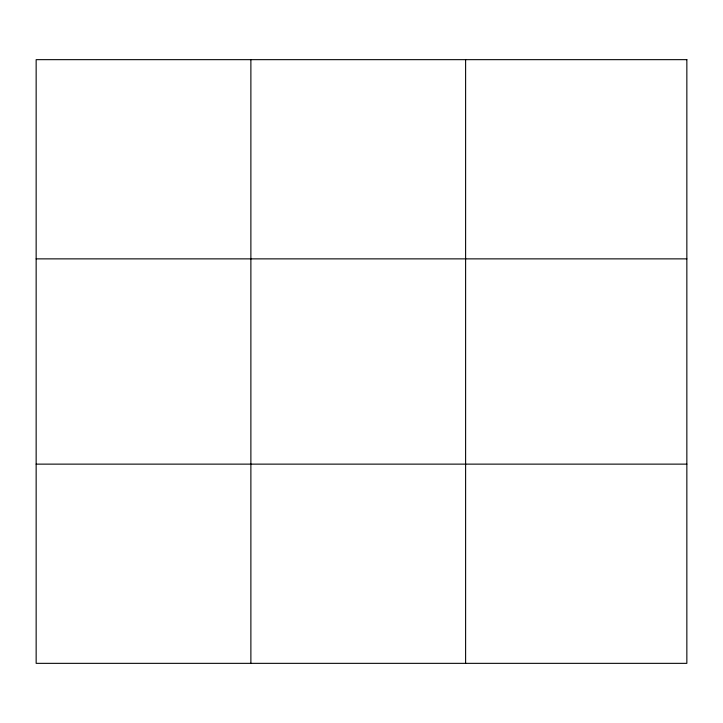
<?xml version="1.0" encoding="UTF-8"?>
<svg xmlns="http://www.w3.org/2000/svg" width="723" height="723" viewBox="0 0 723 723"><rect width="100%" height="100%" fill="white"/><g stroke="black" fill="none" stroke-linecap="round" stroke-linejoin="round"><path stroke-width="1.08" d="M250.881 59.657L250.881 663.343M465.612 59.657L465.612 663.343M36.15 258.87L686.85 258.87M36.15 464.13L686.85 464.13M686.85 59.657L686.85 663.343L36.15 663.343L36.15 59.657L686.85 59.657"/></g></svg>
